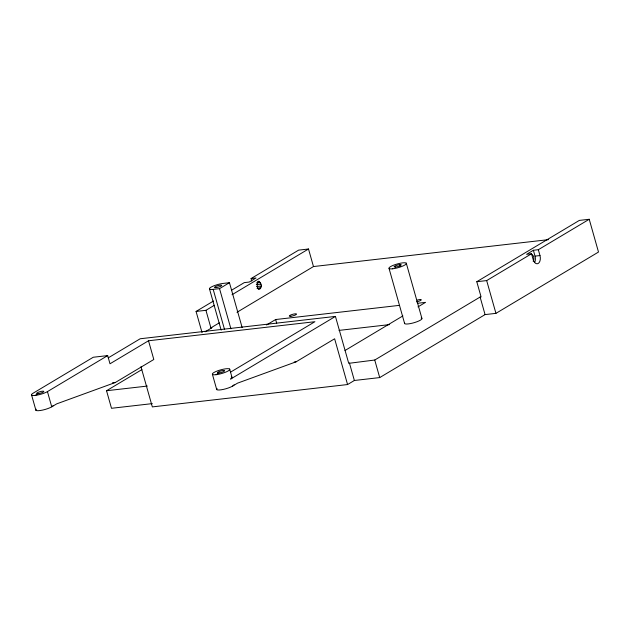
<?xml version="1.0" encoding="UTF-8"?>
<svg xmlns="http://www.w3.org/2000/svg" width="630" height="630" viewBox="0 0 630 630"><rect width="100%" height="100%" fill="white"/><g stroke="black" fill="none" stroke-linecap="round" stroke-linejoin="round"><path stroke-width="0.94" d="M261.481 286.004C255.284 297.998 256.544 270.75 261.481 286.004L256.536 286.571M230.493 372.173L314.898 321.709L148.515 340.767L109.998 363.786L107.683 355.596L93.256 357.249L33.012 393.262A9.08 1.906 -15.8 0 0 35.264 395.396L38.186 393.655A3.733 0.78 -15.8 0 0 43.809 391.529A3.733 0.78 -15.8 0 0 38.674 392.12A3.733 0.78 -15.8 0 0 38.186 393.655M229.454 282.697L223.099 283.429A9.08 1.906 -15.8 0 0 210.924 287.217A9.08 1.906 -15.8 0 0 213.184 289.351L219.531 288.627L229.454 282.697L242.141 327.545M35.264 395.396A9.08 1.906 -15.8 0 0 47.439 391.608L107.683 355.596M108.203 357.887L140.199 338.759L335.436 316.41L348.721 363.337L374.74 360.029L480.107 297.045L481.092 296.927L476.784 281.712L579.348 220.405L589.231 219.279L598.5 252.047L495.944 313.354L485.069 314.598L379.709 377.583L354.367 380.481L347.571 384.544L152.334 406.901L140.97 366.747M202.073 332.695L196.064 311.44L213.523 301.006M231.816 290.068L244.282 282.618L249.228 282.051L256.016 277.988L251.079 278.555L251.787 281.067M251.079 278.555L298.62 250.134L308.503 249L313.472 266.553L236.975 312.291M196.064 311.44L205.939 310.314L214.35 305.29M232.005 294.73L308.503 249M47.439 391.608L51.747 406.822L56.7 403.862L115.298 382.512L153.814 359.486L148.515 340.767M205.939 310.314L210.908 327.868L219.319 322.843M152.326 403.617L111.502 408.295L106.533 390.734L141.939 369.574M205.152 331.782L211.9 327.75L210.908 327.868M266.553 324.962L275.649 319.528L399.255 305.377M216.082 374.692A9.08 1.906 -15.8 0 0 229.761 369.534A9.08 1.906 -15.8 0 0 217.271 370.968A9.08 1.906 -15.8 0 0 216.082 374.692L219.004 372.952A3.733 0.78 -15.8 0 0 224.626 370.826A3.733 0.78 -15.8 0 0 219.492 371.416A3.733 0.78 -15.8 0 0 219.004 372.952M335.436 316.41L230.572 379.095A9.08 1.906 -15.8 0 0 231.257 376.945M232.557 386.119L237.518 383.158L296.116 361.809L334.625 338.782L347.571 384.544M345.004 350.508L402.885 315.906M417.981 306.881L425.534 302.368L417.745 303.258M538.327 249.708L533.382 250.268L526.593 254.331L531.531 253.764L533.185 259.615A6.221 3.733 83.5 0 0 538.24 263.442A6.221 3.733 83.5 0 0 539.981 255.559L538.327 249.708L589.231 219.279M476.784 281.712L486.667 280.586L531.531 253.764M313.472 266.553L548.541 239.644M257.733 281.846L259.379 281.657M256.371 282.964L260.489 282.492M256.315 284.65L261.253 284.091M533.382 250.268L535.035 256.127L539.981 255.559M256.977 288.209L261.096 287.737M258.568 289.005L260.214 288.816M339.011 330.396L389.623 324.6M112.416 382.843L115.298 382.512M294.186 362.029L296.116 361.809M106.533 390.734L147.357 386.064M486.667 280.586L495.944 313.354M480.107 297.045L485.069 314.598M406.271 263.151L421.872 318.276M399.703 264.616L400.215 266.403M389.064 268.514L404.657 323.631M374.74 360.029L379.709 377.583M349.398 362.927L354.367 380.481M275.649 319.528L276.696 323.221M219.531 288.627L230.903 328.797M213.184 289.351L224.548 329.529M209.53 289.068L221.169 330.175M229.643 369.054L231.966 377.244M212.436 374.409L216.736 389.623M31.618 395.112L35.926 410.327M234.069 384.749A9.08 1.906 -15.8 0 1 223.524 389.364A9.08 1.906 -15.8 0 1 217.09 388.505M53.259 405.452A9.08 1.906 -15.8 0 1 42.706 410.067A9.08 1.906 -15.8 0 1 36.28 409.209M417.044 300.148A3.733 0.78 -15.8 0 1 421.289 299.864A3.733 0.78 -15.8 0 1 416.501 301.857M421.163 317.977A9.08 1.906 -15.8 0 1 414.863 322.466A9.08 1.906 -15.8 0 1 404.539 323.151M531.208 254.449A3.733 2.244 83.5 0 1 533.681 256.938A3.733 2.244 83.5 0 1 533.13 261.23M535.035 256.127A6.221 3.733 83.5 0 1 534.775 262.206M290.871 316.276A3.733 0.78 -15.8 0 0 296.502 314.149A3.733 0.78 -15.8 0 0 291.367 314.74A3.733 0.78 -15.8 0 0 290.871 316.276M395.632 267.049A3.733 0.78 -15.8 0 0 401.255 264.931A3.733 0.78 -15.8 0 0 396.12 265.521A3.733 0.78 -15.8 0 0 395.632 267.049M216.106 287.611A3.733 0.78 -15.8 0 0 221.728 285.484A3.733 0.78 -15.8 0 0 216.594 286.075A3.733 0.78 -15.8 0 0 216.106 287.611M392.71 268.797A9.08 1.906 -15.8 0 0 406.397 263.639A9.08 1.906 -15.8 0 0 393.9 265.065A9.08 1.906 -15.8 0 0 392.71 268.797"/></g></svg>
